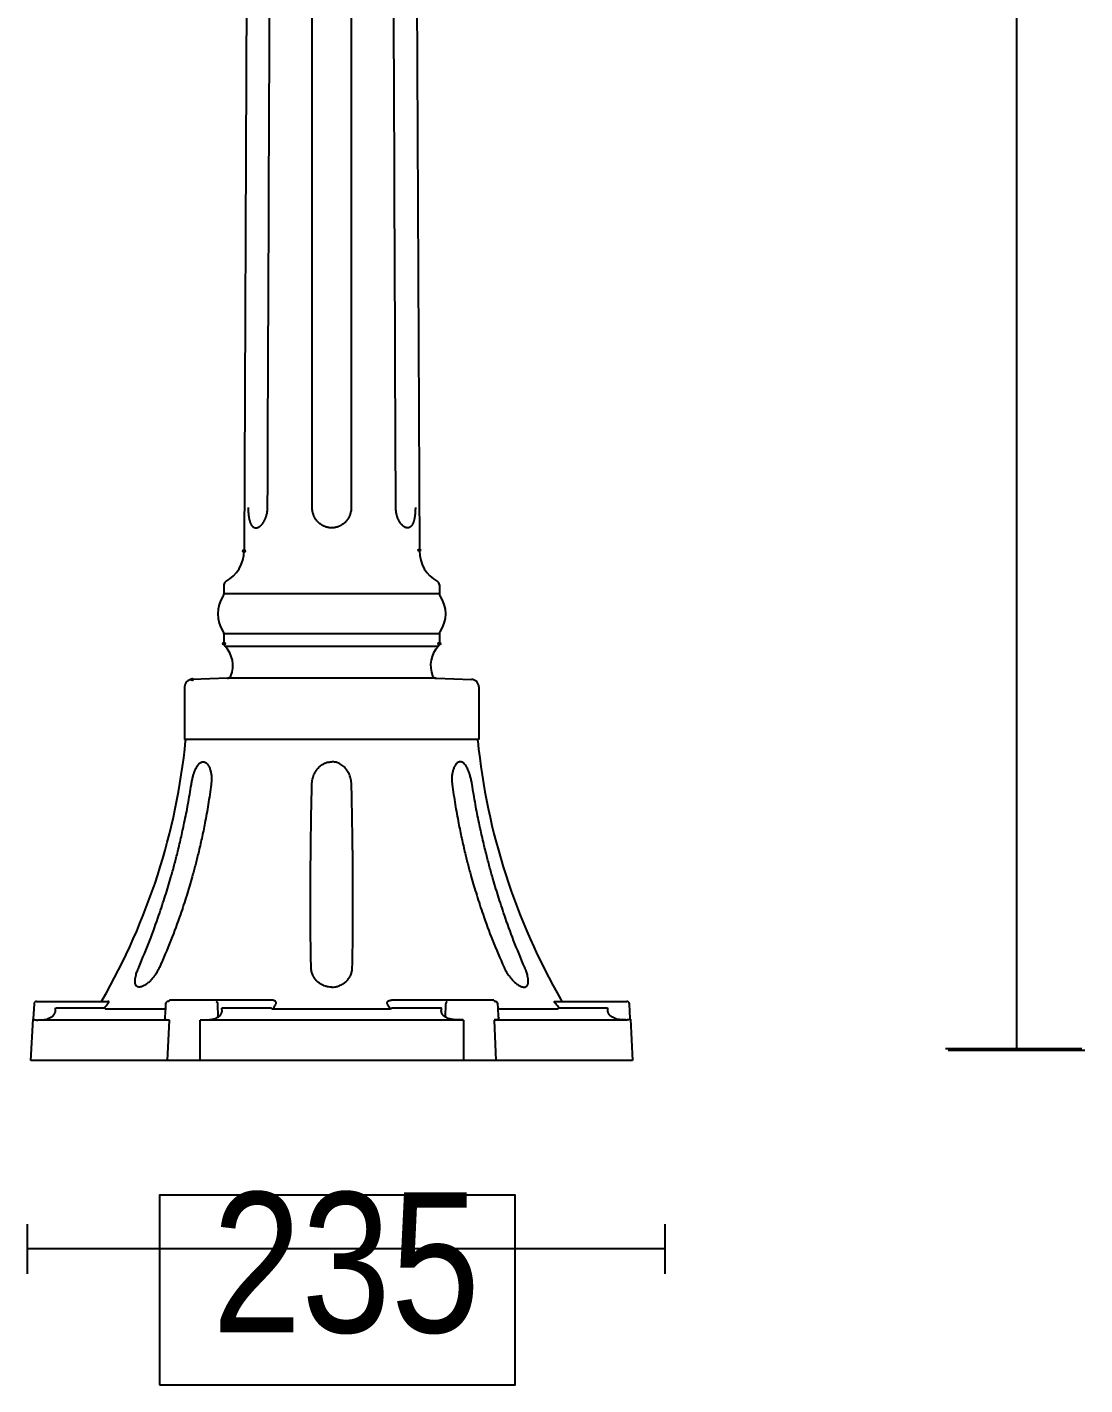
# Model space of a CAD drawing. Extents: x 0 to 85, y 3 to 399.
# Drawn here: x 0.4 to 77.2, y 3.2 to 101.7 of the extents above; entities that cross this region are included whole.
import ezdxf

# ---------------------------------------------------------------- set-up
doc = ezdxf.new("R2010")
doc.units = 0
doc.layers.add('LIVELLO_1', color=160, linetype='Continuous')
doc.styles.add('STD', font='txt')

# ---------------------------------------------------------------- blocks, each defined once
blk = doc.blocks.new('AI9-BLK1')
at = {"layer": 'LIVELLO_1', "color": 7}
for p, q in [((30.032, -7.633), (30.028, -173.718)), ((-25.49, -17.213), (-26.037, -137.493)), ((-13.859, -17.213), (-13.315, -137.493)), ((-27.495, -139.946), (-27.495, -140.602)), ((-11.859, -140.602), (-27.495, -140.602)), ((-11.859, -139.946), (-11.859, -140.602)), ((-11.859, -143.507), (-27.495, -143.507)), ((-27.495, -143.507), (-27.495, -144.209)), ((-11.859, -143.507), (-11.859, -144.209)), ((-27.418, -144.399), (-11.937, -144.399)), ((-27.242, -146.723), (-29.811, -146.816)), ((-26.07, -146.723), (-27.242, -146.723)), ((-13.283, -146.723), (-26.07, -146.723)), ((-12.107, -146.723), (-13.283, -146.723)), ((-12.107, -146.723), (-9.538, -146.816)), ((-30.356, -147.361), (-30.356, -151.176)), ((-8.995, -147.361), (-8.995, -151.176)), ((-30.356, -151.176), (-30.276, -151.176)), ((-19.674, -151.176), (-30.276, -151.176)), ((-9.171, -151.176), (-19.674, -151.176)), ((-8.995, -151.176), (-9.171, -151.176)), ((-41.274, -170.346), (-41.335, -171.44)), ((-41.096, -170.175), (-36.496, -170.175)), ((-36.496, -170.175), (-35.928, -170.175)), ((-31.731, -170.346), (-31.747, -170.642)), ((-24.012, -170.086), (-31.438, -170.086)), ((-27.964, -170.346), (-27.941, -171.32)), ((-7.908, -170.086), (-15.341, -170.086)), ((-11.411, -171.32), (-11.388, -170.346)), ((-7.604, -170.642), (-7.621, -170.346)), ((-3.423, -170.175), (-2.858, -170.175)), ((-2.858, -170.175), (1.743, -170.175)), ((1.986, -171.44), (1.924, -170.346)), ((-39.705, -170.642), (-36.154, -170.642)), ((-36.097, -170.72), (-31.82, -170.72)), ((-31.747, -170.642), (-31.784, -171.32)), ((-27.634, -170.642), (-24.086, -170.642)), ((-23.956, -170.72), (-19.674, -170.72)), ((-19.674, -170.72), (-15.399, -170.72)), ((-15.267, -170.642), (-11.72, -170.642)), ((-7.571, -171.32), (-7.604, -170.642)), ((-7.535, -170.72), (-3.253, -170.72)), ((-3.193, -170.642), (0.35, -170.642)), ((-41.507, -174.45), (-41.35, -171.447)), ((-31.456, -171.523), (-41.007, -171.523)), ((-31.588, -174.45), (-31.456, -171.523)), ((-19.674, -171.523), (-29.228, -171.523)), ((-29.228, -174.45), (-29.228, -171.523)), ((-10.121, -171.523), (-19.674, -171.523)), ((-10.121, -171.523), (-10.121, -174.45)), ((1.658, -171.523), (-7.895, -171.523)), ((-7.895, -171.523), (-7.762, -174.45)), ((1.999, -171.447), (2.156, -174.45)), ((24.86, -173.589), (34.767, -173.589)), ((25.073, -173.7), (34.981, -173.7)), ((-19.674, -174.45), (-29.228, -174.45)), ((-10.121, -174.45), (-19.674, -174.45)), ((-41.778, -186.338), (-41.778, -189.926)), ((4.51, -186.338), (4.51, -189.926)), ((4.51, -188.131), (-41.778, -188.131))]:
    blk.add_line(p, q, dxfattribs=at)
for points in [[(-29.228, -174.45), (-31.588, -174.45), (-41.507, -174.45)], [(2.156, -174.45), (-7.762, -174.45), (-10.121, -174.45)]]:
    blk.add_lwpolyline(points, dxfattribs=at)
blk.add_lwpolyline([(-32.18, -197.986), (-6.355, -197.986), (-6.355, -184.238), (-32.18, -184.238)], close=True, dxfattribs=at)
for centre, major_axis, ratio in [((-26.039, -137.493), (0.0011, -0.0844), 0.988689), ((-13.312, -137.435), (0.084, 0), 0.981028), ((-27.494, -144.209), (-0.0017, -0.0868), 0.954177), ((-11.857, -144.209), (-0.0022, -0.0868), 0.972915), ((-29.812, -146.816), (0.0851, 0), 0.967783)]:
    blk.add_ellipse(centre, major_axis=major_axis, ratio=ratio, dxfattribs=at)
for points, knots in [([(-24.329, -134.334), (-24.249, -115.582), (-24.179, -96.83), (-24.104, -78.078), (-24.029, -59.328), (-23.956, -40.576), (-23.875, -21.824)], [0, 0, 0, 0, 1, 1, 1, 2, 2, 2, 2]), ([(-21.093, -134.334), (-21.093, -115.582), (-21.093, -96.83), (-21.086, -78.078), (-21.086, -59.328), (-21.086, -40.576), (-21.083, -21.824)], [0, 0, 0, 0, 1, 1, 1, 2, 2, 2, 2]), ([(-18.264, -21.824), (-18.264, -21.824), (-18.264, -78.078), (-18.264, -78.078), (-18.262, -96.83), (-18.262, -115.582), (-18.262, -134.334)], [0, 0, 0, 0, 1, 1, 1, 2, 2, 2, 2]), ([(-15.026, -134.334), (-15.096, -115.582), (-15.176, -96.83), (-15.246, -78.078), (-15.324, -59.328), (-15.399, -40.576), (-15.474, -21.824)], [0, 0, 0, 0, 1, 1, 1, 2, 2, 2, 2]), ([(-25.744, -134.334), (-25.744, -134.39), (-25.744, -134.441), (-25.742, -134.499), (-25.742, -134.55), (-25.737, -134.599), (-25.734, -134.65), (-25.734, -134.688), (-25.729, -134.726), (-25.723, -134.763), (-25.723, -134.801), (-25.72, -134.841), (-25.716, -134.879), (-25.712, -134.904), (-25.709, -134.93), (-25.705, -134.955), (-25.703, -134.979), (-25.698, -135.006), (-25.696, -135.033), (-25.692, -135.057), (-25.684, -135.079), (-25.679, -135.104), (-25.677, -135.131), (-25.671, -135.157), (-25.666, -135.182), (-25.659, -135.206), (-25.655, -135.228), (-25.653, -135.253), (-25.642, -135.275), (-25.638, -135.295), (-25.627, -135.322), (-25.623, -135.342), (-25.616, -135.364), (-25.614, -135.384), (-25.603, -135.404), (-25.596, -135.424), (-25.588, -135.442), (-25.581, -135.462), (-25.577, -135.473), (-25.566, -135.5), (-25.559, -135.513), (-25.553, -135.529), (-25.54, -135.544), (-25.534, -135.562), (-25.527, -135.575), (-25.516, -135.593), (-25.509, -135.606), (-25.5, -135.62), (-25.488, -135.631), (-25.484, -135.644), (-25.475, -135.655), (-25.464, -135.664), (-25.452, -135.68), (-25.445, -135.689), (-25.436, -135.7), (-25.425, -135.709), (-25.42, -135.72), (-25.407, -135.727), (-25.399, -135.733), (-25.386, -135.745), (-25.377, -135.747), (-25.368, -135.762), (-25.357, -135.764), (-25.345, -135.771), (-25.336, -135.776), (-25.325, -135.784), (-25.313, -135.789), (-25.303, -135.791), (-25.292, -135.798), (-25.281, -135.802), (-25.272, -135.804), (-25.261, -135.809), (-25.247, -135.813), (-25.236, -135.813), (-25.225, -135.813), (-25.216, -135.815), (-25.216, -135.815), (-25.174, -135.815), (-25.174, -135.815), (-25.174, -135.815), (-25.142, -135.815), (-25.142, -135.815), (-25.129, -135.813), (-25.117, -135.813), (-25.108, -135.813), (-25.097, -135.809), (-25.083, -135.802), (-25.069, -135.802), (-25.058, -135.798), (-25.047, -135.791), (-25.033, -135.789), (-25.019, -135.784), (-25.008, -135.776), (-24.994, -135.771), (-24.981, -135.764), (-24.969, -135.758), (-24.955, -135.747), (-24.944, -135.745), (-24.931, -135.733), (-24.914, -135.722), (-24.905, -135.72), (-24.89, -135.709), (-24.88, -135.7), (-24.866, -135.689), (-24.851, -135.68), (-24.842, -135.664), (-24.825, -135.655), (-24.816, -135.642), (-24.801, -135.631), (-24.787, -135.618), (-24.773, -135.602), (-24.76, -135.586), (-24.744, -135.575), (-24.734, -135.56), (-24.723, -135.544), (-24.71, -135.529), (-24.694, -135.511), (-24.68, -135.491), (-24.671, -135.473), (-24.655, -135.46), (-24.646, -135.442), (-24.63, -135.422), (-24.621, -135.404), (-24.605, -135.38), (-24.595, -135.36), (-24.584, -135.34), (-24.571, -135.322), (-24.559, -135.295), (-24.545, -135.275), (-24.534, -135.253), (-24.525, -135.228), (-24.516, -135.206), (-24.503, -135.182), (-24.491, -135.157), (-24.482, -135.131), (-24.47, -135.104), (-24.464, -135.079), (-24.452, -135.055), (-24.443, -135.033), (-24.438, -135.006), (-24.427, -134.979), (-24.418, -134.955), (-24.412, -134.93), (-24.407, -134.904), (-24.399, -134.879), (-24.388, -134.841), (-24.377, -134.804), (-24.37, -134.766), (-24.364, -134.726), (-24.362, -134.688), (-24.349, -134.65), (-24.343, -134.599), (-24.336, -134.55), (-24.336, -134.499), (-24.329, -134.441), (-24.329, -134.39), (-24.329, -134.334)], [0, 0, 0, 0, 1, 1, 1, 2, 2, 2, 3, 3, 3, 4, 4, 4, 5, 5, 5, 6, 6, 6, 7, 7, 7, 8, 8, 8, 9, 9, 9, 10, 10, 10, 11, 11, 11, 12, 12, 12, 13, 13, 13, 14, 14, 14, 15, 15, 15, 16, 16, 16, 17, 17, 17, 18, 18, 18, 19, 19, 19, 20, 20, 20, 21, 21, 21, 22, 22, 22, 23, 23, 23, 24, 24, 24, 25, 25, 25, 26, 26, 26, 27, 27, 27, 28, 28, 28, 29, 29, 29, 30, 30, 30, 31, 31, 31, 32, 32, 32, 33, 33, 33, 34, 34, 34, 35, 35, 35, 36, 36, 36, 37, 37, 37, 38, 38, 38, 39, 39, 39, 40, 40, 40, 41, 41, 41, 42, 42, 42, 43, 43, 43, 44, 44, 44, 45, 45, 45, 46, 46, 46, 47, 47, 47, 48, 48, 48, 49, 49, 49, 50, 50, 50, 51, 51, 51, 52, 52, 52, 52]), ([(-19.674, -135.815), (-19.717, -135.815), (-19.755, -135.815), (-19.801, -135.813), (-19.833, -135.809), (-19.872, -135.802), (-19.909, -135.798), (-19.935, -135.791), (-19.965, -135.789), (-19.998, -135.776), (-20.022, -135.771), (-20.05, -135.764), (-20.079, -135.756), (-20.1, -135.747), (-20.118, -135.745), (-20.137, -135.738), (-20.157, -135.731), (-20.179, -135.722), (-20.198, -135.713), (-20.218, -135.707), (-20.239, -135.7), (-20.257, -135.689), (-20.277, -135.68), (-20.3, -135.664), (-20.32, -135.658), (-20.344, -135.644), (-20.359, -135.633), (-20.382, -135.62), (-20.402, -135.609), (-20.426, -135.595), (-20.439, -135.584), (-20.459, -135.569), (-20.485, -135.551), (-20.498, -135.537), (-20.524, -135.529), (-20.541, -135.511), (-20.561, -135.491), (-20.58, -135.473), (-20.603, -135.462), (-20.617, -135.442), (-20.642, -135.424), (-20.655, -135.406), (-20.674, -135.389), (-20.692, -135.366), (-20.708, -135.348), (-20.731, -135.333), (-20.744, -135.311), (-20.763, -135.288), (-20.776, -135.266), (-20.798, -135.246), (-20.813, -135.226), (-20.826, -135.202), (-20.839, -135.177), (-20.858, -135.157), (-20.87, -135.131), (-20.887, -135.106), (-20.902, -135.082), (-20.913, -135.057), (-20.926, -135.037), (-20.94, -135.01), (-20.947, -134.986), (-20.958, -134.961), (-20.97, -134.937), (-20.978, -134.91), (-20.991, -134.886), (-20.997, -134.866), (-21.009, -134.841), (-21.017, -134.804), (-21.029, -134.77), (-21.041, -134.739), (-21.048, -134.701), (-21.059, -134.666), (-21.065, -134.626), (-21.072, -134.583), (-21.079, -134.534), (-21.083, -134.492), (-21.086, -134.436), (-21.093, -134.39), (-21.093, -134.334)], [0, 0, 0, 0, 1, 1, 1, 2, 2, 2, 3, 3, 3, 4, 4, 4, 5, 5, 5, 6, 6, 6, 7, 7, 7, 8, 8, 8, 9, 9, 9, 10, 10, 10, 11, 11, 11, 12, 12, 12, 13, 13, 13, 14, 14, 14, 15, 15, 15, 16, 16, 16, 17, 17, 17, 18, 18, 18, 19, 19, 19, 20, 20, 20, 21, 21, 21, 22, 22, 22, 23, 23, 23, 24, 24, 24, 25, 25, 25, 26, 26, 26, 26]), ([(-18.262, -134.334), (-18.262, -134.39), (-18.264, -134.436), (-18.264, -134.492), (-18.271, -134.534), (-18.277, -134.583), (-18.294, -134.626), (-18.296, -134.666), (-18.303, -134.701), (-18.314, -134.739), (-18.321, -134.777), (-18.335, -134.804), (-18.346, -134.841), (-18.357, -134.866), (-18.36, -134.893), (-18.371, -134.91), (-18.383, -134.937), (-18.392, -134.966), (-18.403, -134.986), (-18.414, -135.01), (-18.423, -135.037), (-18.44, -135.062), (-18.453, -135.082), (-18.464, -135.111), (-18.481, -135.133), (-18.496, -135.157), (-18.51, -135.177), (-18.524, -135.202), (-18.537, -135.226), (-18.56, -135.246), (-18.574, -135.27), (-18.592, -135.291), (-18.605, -135.311), (-18.627, -135.333), (-18.644, -135.353), (-18.662, -135.371), (-18.681, -135.389), (-18.694, -135.411), (-18.718, -135.424), (-18.733, -135.446), (-18.751, -135.462), (-18.774, -135.48), (-18.794, -135.491), (-18.813, -135.513), (-18.831, -135.529), (-18.851, -135.542), (-18.87, -135.551), (-18.888, -135.569), (-18.909, -135.584), (-18.929, -135.595), (-18.952, -135.609), (-18.972, -135.62), (-18.99, -135.633), (-19.011, -135.644), (-19.029, -135.658), (-19.05, -135.664), (-19.072, -135.68), (-19.093, -135.689), (-19.113, -135.7), (-19.136, -135.707), (-19.157, -135.713), (-19.175, -135.722), (-19.196, -135.731), (-19.214, -135.738), (-19.231, -135.745), (-19.252, -135.747), (-19.275, -135.756), (-19.303, -135.764), (-19.327, -135.771), (-19.357, -135.776), (-19.385, -135.789), (-19.414, -135.791), (-19.442, -135.798), (-19.481, -135.802), (-19.516, -135.809), (-19.553, -135.813), (-19.594, -135.815), (-19.635, -135.815), (-19.674, -135.815)], [0, 0, 0, 0, 1, 1, 1, 2, 2, 2, 3, 3, 3, 4, 4, 4, 5, 5, 5, 6, 6, 6, 7, 7, 7, 8, 8, 8, 9, 9, 9, 10, 10, 10, 11, 11, 11, 12, 12, 12, 13, 13, 13, 14, 14, 14, 15, 15, 15, 16, 16, 16, 17, 17, 17, 18, 18, 18, 19, 19, 19, 20, 20, 20, 21, 21, 21, 22, 22, 22, 23, 23, 23, 24, 24, 24, 25, 25, 25, 26, 26, 26, 26]), ([(-13.606, -134.334), (-13.606, -134.39), (-13.606, -134.441), (-13.609, -134.494), (-13.609, -134.543), (-13.613, -134.599), (-13.615, -134.65), (-13.62, -134.688), (-13.624, -134.726), (-13.626, -134.763), (-13.626, -134.801), (-13.631, -134.841), (-13.639, -134.879), (-13.641, -134.904), (-13.641, -134.93), (-13.645, -134.95), (-13.65, -134.975), (-13.652, -134.999), (-13.656, -135.03), (-13.663, -135.055), (-13.665, -135.079), (-13.67, -135.104), (-13.677, -135.131), (-13.681, -135.157), (-13.684, -135.182), (-13.691, -135.206), (-13.695, -135.228), (-13.702, -135.253), (-13.709, -135.275), (-13.716, -135.295), (-13.72, -135.322), (-13.727, -135.342), (-13.734, -135.364), (-13.741, -135.384), (-13.748, -135.404), (-13.754, -135.424), (-13.763, -135.442), (-13.772, -135.462), (-13.777, -135.473), (-13.784, -135.491), (-13.795, -135.513), (-13.798, -135.529), (-13.809, -135.544), (-13.82, -135.56), (-13.822, -135.575), (-13.834, -135.593), (-13.843, -135.602), (-13.852, -135.618), (-13.861, -135.631), (-13.868, -135.642), (-13.876, -135.655), (-13.887, -135.664), (-13.893, -135.68), (-13.904, -135.689), (-13.916, -135.7), (-13.923, -135.709), (-13.934, -135.72), (-13.943, -135.727), (-13.955, -135.733), (-13.966, -135.745), (-13.976, -135.747), (-13.987, -135.758), (-13.994, -135.764), (-14.007, -135.771), (-14.014, -135.776), (-14.03, -135.784), (-14.037, -135.789), (-14.048, -135.791), (-14.057, -135.798), (-14.071, -135.802), (-14.08, -135.804), (-14.094, -135.809), (-14.102, -135.813), (-14.115, -135.813), (-14.128, -135.813), (-14.137, -135.815), (-14.137, -135.815), (-14.171, -135.815), (-14.171, -135.815), (-14.171, -135.815), (-14.21, -135.815), (-14.21, -135.815), (-14.221, -135.813), (-14.233, -135.813), (-14.246, -135.813), (-14.258, -135.809), (-14.272, -135.802), (-14.283, -135.798), (-14.296, -135.798), (-14.304, -135.791), (-14.317, -135.789), (-14.333, -135.784), (-14.342, -135.776), (-14.356, -135.771), (-14.367, -135.764), (-14.38, -135.758), (-14.397, -135.747), (-14.406, -135.745), (-14.422, -135.733), (-14.431, -135.722), (-14.445, -135.72), (-14.461, -135.709), (-14.469, -135.7), (-14.485, -135.689), (-14.499, -135.68), (-14.511, -135.664), (-14.524, -135.655), (-14.538, -135.642), (-14.55, -135.631), (-14.563, -135.618), (-14.576, -135.602), (-14.595, -135.586), (-14.606, -135.575), (-14.617, -135.56), (-14.626, -135.544), (-14.645, -135.529), (-14.658, -135.513), (-14.67, -135.491), (-14.684, -135.473), (-14.697, -135.462), (-14.706, -135.442), (-14.72, -135.424), (-14.732, -135.404), (-14.745, -135.384), (-14.754, -135.364), (-14.77, -135.342), (-14.78, -135.322), (-14.795, -135.295), (-14.804, -135.275), (-14.815, -135.253), (-14.83, -135.228), (-14.836, -135.206), (-14.848, -135.182), (-14.859, -135.157), (-14.873, -135.131), (-14.88, -135.104), (-14.891, -135.079), (-14.898, -135.057), (-14.909, -135.033), (-14.919, -135.006), (-14.925, -134.979), (-14.934, -134.955), (-14.941, -134.93), (-14.948, -134.904), (-14.954, -134.879), (-14.967, -134.841), (-14.973, -134.804), (-14.98, -134.766), (-14.987, -134.726), (-14.998, -134.688), (-15, -134.65), (-15.007, -134.601), (-15.012, -134.55), (-15.014, -134.499), (-15.023, -134.441), (-15.023, -134.39), (-15.026, -134.334)], [0, 0, 0, 0, 1, 1, 1, 2, 2, 2, 3, 3, 3, 4, 4, 4, 5, 5, 5, 6, 6, 6, 7, 7, 7, 8, 8, 8, 9, 9, 9, 10, 10, 10, 11, 11, 11, 12, 12, 12, 13, 13, 13, 14, 14, 14, 15, 15, 15, 16, 16, 16, 17, 17, 17, 18, 18, 18, 19, 19, 19, 20, 20, 20, 21, 21, 21, 22, 22, 22, 23, 23, 23, 24, 24, 24, 25, 25, 25, 26, 26, 26, 27, 27, 27, 28, 28, 28, 29, 29, 29, 30, 30, 30, 31, 31, 31, 32, 32, 32, 33, 33, 33, 34, 34, 34, 35, 35, 35, 36, 36, 36, 37, 37, 37, 38, 38, 38, 39, 39, 39, 40, 40, 40, 41, 41, 41, 42, 42, 42, 43, 43, 43, 44, 44, 44, 45, 45, 45, 46, 46, 46, 47, 47, 47, 48, 48, 48, 49, 49, 49, 50, 50, 50, 51, 51, 51, 52, 52, 52, 52]), ([(-29.861, -154.428), (-29.841, -154.321), (-29.828, -154.218), (-29.804, -154.116), (-29.784, -154.018), (-29.758, -153.923), (-29.734, -153.827), (-29.713, -153.751), (-29.691, -153.68), (-29.665, -153.609), (-29.638, -153.538), (-29.613, -153.471), (-29.588, -153.402), (-29.57, -153.358), (-29.552, -153.313), (-29.532, -153.276), (-29.511, -153.224), (-29.48, -153.186), (-29.46, -153.142), (-29.438, -153.113), (-29.417, -153.075), (-29.397, -153.042), (-29.374, -153.015), (-29.349, -152.984), (-29.324, -152.951), (-29.304, -152.928), (-29.283, -152.911), (-29.258, -152.891), (-29.233, -152.871), (-29.208, -152.853), (-29.182, -152.839), (-29.158, -152.822), (-29.139, -152.813), (-29.112, -152.804), (-29.089, -152.797), (-29.065, -152.791), (-29.039, -152.791), (-29.015, -152.788), (-28.989, -152.788), (-28.967, -152.791), (-28.941, -152.791), (-28.923, -152.802), (-28.893, -152.808), (-28.869, -152.815), (-28.848, -152.828), (-28.823, -152.844), (-28.804, -152.864), (-28.78, -152.877), (-28.759, -152.895), (-28.734, -152.915), (-28.709, -152.942), (-28.691, -152.969), (-28.67, -152.993), (-28.652, -153.018), (-28.632, -153.046), (-28.613, -153.082), (-28.591, -153.113), (-28.574, -153.151), (-28.559, -153.186), (-28.543, -153.22), (-28.526, -153.258), (-28.502, -153.331), (-28.481, -153.402), (-28.461, -153.473), (-28.443, -153.549), (-28.428, -153.627), (-28.417, -153.705), (-28.4, -153.82), (-28.397, -153.936), (-28.397, -154.047), (-28.397, -154.174), (-28.411, -154.301), (-28.42, -154.428)], [0, 0, 0, 0, 1, 1, 1, 2, 2, 2, 3, 3, 3, 4, 4, 4, 5, 5, 5, 6, 6, 6, 7, 7, 7, 8, 8, 8, 9, 9, 9, 10, 10, 10, 11, 11, 11, 12, 12, 12, 13, 13, 13, 14, 14, 14, 15, 15, 15, 16, 16, 16, 17, 17, 17, 18, 18, 18, 19, 19, 19, 20, 20, 20, 21, 21, 21, 22, 22, 22, 23, 23, 23, 24, 24, 24, 24]), ([(-21.115, -154.428), (-21.104, -154.301), (-21.098, -154.17), (-21.072, -154.047), (-21.048, -153.936), (-21.009, -153.823), (-20.961, -153.713), (-20.926, -153.638), (-20.887, -153.56), (-20.839, -153.487), (-20.798, -153.42), (-20.756, -153.358), (-20.706, -153.296), (-20.669, -153.258), (-20.642, -153.22), (-20.605, -153.186), (-20.567, -153.151), (-20.53, -153.117), (-20.492, -153.086), (-20.446, -153.049), (-20.391, -153.015), (-20.344, -152.98), (-20.282, -152.946), (-20.229, -152.915), (-20.168, -152.891), (-20.093, -152.853), (-20.015, -152.826), (-19.935, -152.813), (-19.852, -152.797), (-19.765, -152.791), (-19.674, -152.788)], [0, 0, 0, 0, 1, 1, 1, 2, 2, 2, 3, 3, 3, 4, 4, 4, 5, 5, 5, 6, 6, 6, 7, 7, 7, 8, 8, 8, 9, 9, 9, 10, 10, 10, 10]), ([(-18.239, -154.428), (-18.244, -154.301), (-18.257, -154.17), (-18.282, -154.047), (-18.303, -153.936), (-18.342, -153.823), (-18.392, -153.713), (-18.423, -153.638), (-18.464, -153.56), (-18.51, -153.487), (-18.553, -153.42), (-18.599, -153.358), (-18.649, -153.296), (-18.681, -153.258), (-18.713, -153.22), (-18.749, -153.186), (-18.783, -153.151), (-18.82, -153.117), (-18.859, -153.086), (-18.909, -153.049), (-18.961, -153.015), (-19.011, -152.98), (-19.068, -152.946), (-19.122, -152.915), (-19.181, -152.891), (-19.261, -152.853), (-19.335, -152.826), (-19.414, -152.813), (-19.498, -152.797), (-19.587, -152.791), (-19.674, -152.788)], [0, 0, 0, 0, 1, 1, 1, 2, 2, 2, 3, 3, 3, 4, 4, 4, 5, 5, 5, 6, 6, 6, 7, 7, 7, 8, 8, 8, 9, 9, 9, 10, 10, 10, 10]), ([(-9.493, -154.428), (-9.51, -154.321), (-9.525, -154.218), (-9.547, -154.116), (-9.571, -154.018), (-9.595, -153.923), (-9.621, -153.827), (-9.641, -153.751), (-9.664, -153.68), (-9.686, -153.609), (-9.71, -153.538), (-9.734, -153.471), (-9.766, -153.402), (-9.78, -153.358), (-9.801, -153.313), (-9.823, -153.276), (-9.844, -153.224), (-9.866, -153.186), (-9.89, -153.142), (-9.908, -153.113), (-9.93, -153.075), (-9.956, -153.042), (-9.976, -153.015), (-10.001, -152.984), (-10.028, -152.951), (-10.051, -152.928), (-10.071, -152.911), (-10.095, -152.891), (-10.117, -152.871), (-10.142, -152.853), (-10.167, -152.839), (-10.192, -152.822), (-10.217, -152.813), (-10.24, -152.804), (-10.26, -152.797), (-10.29, -152.791), (-10.31, -152.791), (-10.336, -152.788), (-10.36, -152.788), (-10.386, -152.791), (-10.412, -152.791), (-10.436, -152.802), (-10.451, -152.808), (-10.477, -152.815), (-10.507, -152.828), (-10.527, -152.844), (-10.553, -152.864), (-10.571, -152.877), (-10.59, -152.895), (-10.62, -152.915), (-10.64, -152.942), (-10.664, -152.969), (-10.684, -152.993), (-10.703, -153.018), (-10.721, -153.046), (-10.742, -153.082), (-10.762, -153.113), (-10.777, -153.151), (-10.794, -153.186), (-10.81, -153.22), (-10.823, -153.258), (-10.849, -153.331), (-10.873, -153.402), (-10.892, -153.473), (-10.907, -153.549), (-10.923, -153.627), (-10.933, -153.705), (-10.955, -153.82), (-10.957, -153.936), (-10.957, -154.047), (-10.955, -154.174), (-10.94, -154.301), (-10.93, -154.428)], [0, 0, 0, 0, 1, 1, 1, 2, 2, 2, 3, 3, 3, 4, 4, 4, 5, 5, 5, 6, 6, 6, 7, 7, 7, 8, 8, 8, 9, 9, 9, 10, 10, 10, 11, 11, 11, 12, 12, 12, 13, 13, 13, 14, 14, 14, 15, 15, 15, 16, 16, 16, 17, 17, 17, 18, 18, 18, 19, 19, 19, 20, 20, 20, 21, 21, 21, 22, 22, 22, 23, 23, 23, 24, 24, 24, 24]), ([(-33.681, -167.708), (-33.407, -167.054), (-33.132, -166.398), (-32.877, -165.74), (-32.642, -165.137), (-32.423, -164.519), (-32.214, -163.909), (-32.055, -163.442), (-31.897, -162.968), (-31.751, -162.501), (-31.608, -162.056), (-31.479, -161.61), (-31.349, -161.158), (-31.26, -160.869), (-31.182, -160.577), (-31.105, -160.288), (-31.025, -159.997), (-30.95, -159.705), (-30.873, -159.407), (-30.788, -159.054), (-30.697, -158.698), (-30.615, -158.338), (-30.536, -157.964), (-30.449, -157.59), (-30.371, -157.212), (-30.276, -156.77), (-30.184, -156.327), (-30.108, -155.882), (-30.019, -155.395), (-29.941, -154.908), (-29.861, -154.428)], [0, 0, 0, 0, 1, 1, 1, 2, 2, 2, 3, 3, 3, 4, 4, 4, 5, 5, 5, 6, 6, 6, 7, 7, 7, 8, 8, 8, 9, 9, 9, 10, 10, 10, 10]), ([(-28.42, -154.428), (-28.493, -154.915), (-28.559, -155.406), (-28.639, -155.893), (-28.713, -156.342), (-28.791, -156.788), (-28.88, -157.237), (-28.95, -157.604), (-29.03, -157.977), (-29.112, -158.351), (-29.189, -158.705), (-29.271, -159.065), (-29.354, -159.419), (-29.424, -159.705), (-29.495, -159.99), (-29.57, -160.279), (-29.645, -160.564), (-29.723, -160.849), (-29.802, -161.129), (-29.93, -161.576), (-30.062, -162.021), (-30.201, -162.468), (-30.349, -162.939), (-30.499, -163.407), (-30.656, -163.867), (-30.873, -164.492), (-31.095, -165.113), (-31.34, -165.72), (-31.608, -166.389), (-31.893, -167.05), (-32.182, -167.708)], [0, 0, 0, 0, 1, 1, 1, 2, 2, 2, 3, 3, 3, 4, 4, 4, 5, 5, 5, 6, 6, 6, 7, 7, 7, 8, 8, 8, 9, 9, 9, 10, 10, 10, 10]), ([(-21.172, -167.708), (-21.182, -167.048), (-21.198, -166.38), (-21.204, -165.72), (-21.211, -165.113), (-21.213, -164.501), (-21.213, -163.894), (-21.213, -163.894), (-21.213, -162.495), (-21.213, -162.495), (-21.213, -162.05), (-21.213, -161.61), (-21.211, -161.16), (-21.211, -160.873), (-21.211, -160.582), (-21.207, -160.288), (-21.204, -159.997), (-21.2, -159.705), (-21.2, -159.419), (-21.193, -159.054), (-21.189, -158.694), (-21.187, -158.335), (-21.182, -157.962), (-21.174, -157.586), (-21.172, -157.212), (-21.161, -156.768), (-21.156, -156.325), (-21.143, -155.876), (-21.136, -155.395), (-21.122, -154.908), (-21.115, -154.428)], [0, 0, 0, 0, 1, 1, 1, 2, 2, 2, 3, 3, 3, 4, 4, 4, 5, 5, 5, 6, 6, 6, 7, 7, 7, 8, 8, 8, 9, 9, 9, 10, 10, 10, 10]), ([(-18.179, -167.708), (-18.168, -167.048), (-18.155, -166.38), (-18.148, -165.72), (-18.138, -165.113), (-18.136, -164.501), (-18.136, -163.894), (-18.136, -163.894), (-18.136, -162.495), (-18.136, -162.495), (-18.136, -162.05), (-18.136, -161.61), (-18.138, -161.16), (-18.144, -160.873), (-18.144, -160.582), (-18.148, -160.288), (-18.148, -159.997), (-18.151, -159.705), (-18.151, -159.419), (-18.157, -159.054), (-18.162, -158.694), (-18.164, -158.335), (-18.171, -157.962), (-18.175, -157.586), (-18.186, -157.212), (-18.188, -156.768), (-18.196, -156.325), (-18.207, -155.876), (-18.214, -155.395), (-18.225, -154.908), (-18.239, -154.428)], [0, 0, 0, 0, 1, 1, 1, 2, 2, 2, 3, 3, 3, 4, 4, 4, 5, 5, 5, 6, 6, 6, 7, 7, 7, 8, 8, 8, 9, 9, 9, 10, 10, 10, 10]), ([(-10.93, -154.428), (-10.862, -154.915), (-10.792, -155.406), (-10.712, -155.893), (-10.64, -156.342), (-10.557, -156.788), (-10.47, -157.237), (-10.399, -157.604), (-10.322, -157.977), (-10.24, -158.351), (-10.16, -158.705), (-10.079, -159.065), (-9.997, -159.419), (-9.925, -159.705), (-9.858, -159.99), (-9.78, -160.279), (-9.705, -160.564), (-9.627, -160.849), (-9.547, -161.129), (-9.421, -161.576), (-9.293, -162.021), (-9.151, -162.468), (-9.003, -162.939), (-8.851, -163.407), (-8.691, -163.867), (-8.477, -164.492), (-8.254, -165.113), (-8.013, -165.72), (-7.743, -166.389), (-7.457, -167.05), (-7.167, -167.708)], [0, 0, 0, 0, 1, 1, 1, 2, 2, 2, 3, 3, 3, 4, 4, 4, 5, 5, 5, 6, 6, 6, 7, 7, 7, 8, 8, 8, 9, 9, 9, 10, 10, 10, 10]), ([(-5.67, -167.708), (-5.944, -167.054), (-6.218, -166.398), (-6.474, -165.74), (-6.71, -165.137), (-6.931, -164.519), (-7.141, -163.909), (-7.3, -163.442), (-7.452, -162.968), (-7.598, -162.501), (-7.741, -162.056), (-7.876, -161.61), (-8.004, -161.158), (-8.091, -160.869), (-8.167, -160.577), (-8.25, -160.288), (-8.33, -159.997), (-8.4, -159.705), (-8.475, -159.407), (-8.566, -159.054), (-8.652, -158.698), (-8.734, -158.338), (-8.823, -157.964), (-8.906, -157.59), (-8.978, -157.212), (-9.078, -156.77), (-9.165, -156.327), (-9.243, -155.882), (-9.332, -155.395), (-9.414, -154.908), (-9.493, -154.428)], [0, 0, 0, 0, 1, 1, 1, 2, 2, 2, 3, 3, 3, 4, 4, 4, 5, 5, 5, 6, 6, 6, 7, 7, 7, 8, 8, 8, 9, 9, 9, 10, 10, 10, 10]), ([(-32.182, -167.708), (-32.24, -167.821), (-32.292, -167.935), (-32.357, -168.042), (-32.414, -168.144), (-32.474, -168.238), (-32.544, -168.324), (-32.594, -168.391), (-32.644, -168.455), (-32.701, -168.518), (-32.751, -168.578), (-32.809, -168.638), (-32.861, -168.691), (-32.892, -168.725), (-32.927, -168.756), (-32.966, -168.787), (-32.998, -168.82), (-33.031, -168.847), (-33.072, -168.878), (-33.107, -168.905), (-33.136, -168.927), (-33.175, -168.951), (-33.207, -168.971), (-33.244, -168.998), (-33.277, -169.016), (-33.31, -169.034), (-33.339, -169.049), (-33.371, -169.06), (-33.407, -169.078), (-33.435, -169.087), (-33.472, -169.101), (-33.496, -169.112), (-33.522, -169.114), (-33.544, -169.118), (-33.57, -169.125), (-33.601, -169.132), (-33.626, -169.132), (-33.649, -169.132), (-33.676, -169.132), (-33.694, -169.125), (-33.72, -169.125), (-33.74, -169.118), (-33.763, -169.112), (-33.783, -169.101), (-33.796, -169.087), (-33.82, -169.074), (-33.838, -169.06), (-33.847, -169.049), (-33.866, -169.029), (-33.879, -169.011), (-33.894, -168.989), (-33.902, -168.965), (-33.911, -168.942), (-33.922, -168.92), (-33.927, -168.896), (-33.933, -168.865), (-33.935, -168.838), (-33.942, -168.809), (-33.942, -168.809), (-33.942, -168.716), (-33.942, -168.716), (-33.942, -168.656), (-33.935, -168.593), (-33.927, -168.531), (-33.922, -168.46), (-33.909, -168.391), (-33.894, -168.327), (-33.872, -168.226), (-33.84, -168.128), (-33.806, -168.029), (-33.765, -167.922), (-33.724, -167.815), (-33.681, -167.708)], [0, 0, 0, 0, 1, 1, 1, 2, 2, 2, 3, 3, 3, 4, 4, 4, 5, 5, 5, 6, 6, 6, 7, 7, 7, 8, 8, 8, 9, 9, 9, 10, 10, 10, 11, 11, 11, 12, 12, 12, 13, 13, 13, 14, 14, 14, 15, 15, 15, 16, 16, 16, 17, 17, 17, 18, 18, 18, 19, 19, 19, 20, 20, 20, 21, 21, 21, 22, 22, 22, 23, 23, 23, 24, 24, 24, 24]), ([(-19.674, -169.132), (-19.755, -169.13), (-19.837, -169.125), (-19.92, -169.114), (-19.992, -169.105), (-20.066, -169.087), (-20.137, -169.06), (-20.193, -169.049), (-20.243, -169.029), (-20.3, -169), (-20.35, -168.982), (-20.402, -168.954), (-20.453, -168.927), (-20.489, -168.905), (-20.524, -168.883), (-20.555, -168.858), (-20.596, -168.838), (-20.628, -168.814), (-20.66, -168.782), (-20.692, -168.758), (-20.724, -168.727), (-20.756, -168.698), (-20.783, -168.667), (-20.813, -168.638), (-20.839, -168.598), (-20.883, -168.545), (-20.922, -168.496), (-20.958, -168.44), (-20.995, -168.382), (-21.026, -168.315), (-21.054, -168.26), (-21.093, -168.175), (-21.122, -168.093), (-21.141, -168.004), (-21.161, -167.904), (-21.165, -167.808), (-21.172, -167.708)], [0, 0, 0, 0, 1, 1, 1, 2, 2, 2, 3, 3, 3, 4, 4, 4, 5, 5, 5, 6, 6, 6, 7, 7, 7, 8, 8, 8, 9, 9, 9, 10, 10, 10, 11, 11, 11, 12, 12, 12, 12]), ([(-19.674, -169.132), (-19.594, -169.13), (-19.509, -169.125), (-19.435, -169.114), (-19.359, -169.105), (-19.287, -169.087), (-19.218, -169.06), (-19.161, -169.049), (-19.105, -169.029), (-19.05, -169), (-19, -168.982), (-18.947, -168.954), (-18.901, -168.927), (-18.863, -168.905), (-18.827, -168.883), (-18.794, -168.858), (-18.756, -168.838), (-18.724, -168.814), (-18.692, -168.782), (-18.658, -168.758), (-18.627, -168.727), (-18.599, -168.698), (-18.566, -168.667), (-18.537, -168.638), (-18.51, -168.598), (-18.471, -168.545), (-18.431, -168.496), (-18.392, -168.44), (-18.36, -168.382), (-18.325, -168.315), (-18.296, -168.26), (-18.262, -168.175), (-18.227, -168.093), (-18.214, -168.004), (-18.188, -167.904), (-18.186, -167.808), (-18.179, -167.708)], [0, 0, 0, 0, 1, 1, 1, 2, 2, 2, 3, 3, 3, 4, 4, 4, 5, 5, 5, 6, 6, 6, 7, 7, 7, 8, 8, 8, 9, 9, 9, 10, 10, 10, 11, 11, 11, 12, 12, 12, 12]), ([(-7.167, -167.708), (-7.111, -167.821), (-7.058, -167.935), (-6.997, -168.042), (-6.94, -168.144), (-6.874, -168.238), (-6.806, -168.324), (-6.756, -168.391), (-6.705, -168.455), (-6.653, -168.518), (-6.598, -168.578), (-6.548, -168.638), (-6.489, -168.691), (-6.457, -168.725), (-6.42, -168.756), (-6.385, -168.787), (-6.352, -168.82), (-6.318, -168.847), (-6.279, -168.878), (-6.248, -168.905), (-6.213, -168.927), (-6.179, -168.951), (-6.143, -168.971), (-6.109, -168.998), (-6.072, -169.016), (-6.042, -169.034), (-6.009, -169.049), (-5.979, -169.06), (-5.946, -169.078), (-5.915, -169.087), (-5.883, -169.101), (-5.856, -169.112), (-5.831, -169.114), (-5.805, -169.118), (-5.776, -169.125), (-5.751, -169.132), (-5.724, -169.132), (-5.701, -169.132), (-5.681, -169.132), (-5.655, -169.125), (-5.635, -169.125), (-5.612, -169.118), (-5.592, -169.112), (-5.572, -169.101), (-5.553, -169.087), (-5.535, -169.074), (-5.516, -169.06), (-5.503, -169.049), (-5.489, -169.029), (-5.473, -169.011), (-5.459, -168.989), (-5.448, -168.965), (-5.439, -168.942), (-5.428, -168.92), (-5.425, -168.896), (-5.416, -168.865), (-5.414, -168.838), (-5.409, -168.809), (-5.407, -168.78), (-5.407, -168.747), (-5.407, -168.716), (-5.407, -168.656), (-5.414, -168.593), (-5.425, -168.531), (-5.428, -168.46), (-5.441, -168.391), (-5.459, -168.327), (-5.483, -168.226), (-5.514, -168.128), (-5.546, -168.029), (-5.58, -167.922), (-5.628, -167.815), (-5.67, -167.708)], [0, 0, 0, 0, 1, 1, 1, 2, 2, 2, 3, 3, 3, 4, 4, 4, 5, 5, 5, 6, 6, 6, 7, 7, 7, 8, 8, 8, 9, 9, 9, 10, 10, 10, 11, 11, 11, 12, 12, 12, 13, 13, 13, 14, 14, 14, 15, 15, 15, 16, 16, 16, 17, 17, 17, 18, 18, 18, 19, 19, 19, 20, 20, 20, 21, 21, 21, 22, 22, 22, 23, 23, 23, 24, 24, 24, 24]), ([(-36.154, -170.642), (-36.122, -170.586), (-36.086, -170.542), (-36.054, -170.495), (-36.015, -170.446), (-35.978, -170.395), (-35.947, -170.346)], [0, 0, 0, 0, 1, 1, 1, 2, 2, 2, 2]), ([(-35.947, -170.346), (-35.933, -170.339), (-35.922, -170.328), (-35.913, -170.319), (-35.897, -170.306), (-35.891, -170.299), (-35.876, -170.288), (-35.872, -170.282), (-35.865, -170.277), (-35.863, -170.268), (-35.856, -170.264), (-35.852, -170.253), (-35.852, -170.246), (-35.845, -170.244), (-35.845, -170.244), (-35.845, -170.237), (-35.845, -170.233), (-35.839, -170.226), (-35.839, -170.224), (-35.839, -170.219), (-35.839, -170.217), (-35.845, -170.213), (-35.845, -170.213), (-35.845, -170.204), (-35.845, -170.204), (-35.847, -170.199), (-35.852, -170.195), (-35.856, -170.188), (-35.863, -170.188), (-35.865, -170.186), (-35.872, -170.181), (-35.883, -170.179), (-35.891, -170.175), (-35.897, -170.175), (-35.897, -170.175), (-35.928, -170.175), (-35.928, -170.175)], [0, 0, 0, 0, 1, 1, 1, 2, 2, 2, 3, 3, 3, 4, 4, 4, 5, 5, 5, 6, 6, 6, 7, 7, 7, 8, 8, 8, 9, 9, 9, 10, 10, 10, 11, 11, 11, 12, 12, 12, 12]), ([(-31.438, -170.086), (-31.453, -170.106), (-31.462, -170.13), (-31.486, -170.148), (-31.499, -170.161), (-31.525, -170.172), (-31.549, -170.175)], [0, 0, 0, 0, 1, 1, 1, 2, 2, 2, 2]), ([(-28.055, -170.175), (-28.03, -170.195), (-27.998, -170.213), (-27.983, -170.244), (-27.964, -170.275), (-27.964, -170.306), (-27.964, -170.346)], [0, 0, 0, 0, 1, 1, 1, 2, 2, 2, 2]), ([(-23.762, -170.433), (-23.749, -170.408), (-23.741, -170.39), (-23.728, -170.37), (-23.719, -170.353), (-23.716, -170.333), (-23.712, -170.313), (-23.71, -170.299), (-23.71, -170.282), (-23.71, -170.268), (-23.71, -170.257), (-23.712, -170.244), (-23.719, -170.226), (-23.719, -170.219), (-23.723, -170.21), (-23.728, -170.204), (-23.73, -170.195), (-23.734, -170.188), (-23.741, -170.179), (-23.744, -170.175), (-23.755, -170.172), (-23.76, -170.161), (-23.767, -170.155), (-23.773, -170.15), (-23.782, -170.148), (-23.794, -170.13), (-23.808, -170.128), (-23.823, -170.121), (-23.838, -170.11), (-23.851, -170.106), (-23.873, -170.103), (-23.89, -170.097), (-23.914, -170.092), (-23.938, -170.086), (-23.938, -170.086), (-24.012, -170.086), (-24.012, -170.086)], [0, 0, 0, 0, 1, 1, 1, 2, 2, 2, 3, 3, 3, 4, 4, 4, 5, 5, 5, 6, 6, 6, 7, 7, 7, 8, 8, 8, 9, 9, 9, 10, 10, 10, 11, 11, 11, 12, 12, 12, 12]), ([(-15.593, -170.433), (-15.602, -170.408), (-15.613, -170.39), (-15.624, -170.37), (-15.632, -170.353), (-15.634, -170.333), (-15.643, -170.313), (-15.643, -170.313), (-15.643, -170.268), (-15.643, -170.268), (-15.643, -170.257), (-15.638, -170.244), (-15.634, -170.226), (-15.632, -170.219), (-15.632, -170.21), (-15.624, -170.204), (-15.619, -170.195), (-15.617, -170.188), (-15.608, -170.179), (-15.606, -170.175), (-15.595, -170.172), (-15.593, -170.161), (-15.584, -170.155), (-15.576, -170.15), (-15.567, -170.148), (-15.556, -170.13), (-15.543, -170.128), (-15.528, -170.121), (-15.513, -170.11), (-15.499, -170.106), (-15.48, -170.103), (-15.46, -170.097), (-15.437, -170.092), (-15.417, -170.086), (-15.417, -170.086), (-15.341, -170.086), (-15.341, -170.086)], [0, 0, 0, 0, 1, 1, 1, 2, 2, 2, 3, 3, 3, 4, 4, 4, 5, 5, 5, 6, 6, 6, 7, 7, 7, 8, 8, 8, 9, 9, 9, 10, 10, 10, 11, 11, 11, 12, 12, 12, 12]), ([(-11.297, -170.175), (-11.324, -170.195), (-11.353, -170.213), (-11.368, -170.244), (-11.386, -170.275), (-11.386, -170.306), (-11.388, -170.346)], [0, 0, 0, 0, 1, 1, 1, 2, 2, 2, 2]), ([(-7.908, -170.086), (-7.901, -170.106), (-7.887, -170.13), (-7.869, -170.148), (-7.851, -170.161), (-7.826, -170.172), (-7.801, -170.175)], [0, 0, 0, 0, 1, 1, 1, 2, 2, 2, 2]), ([(-3.407, -170.346), (-3.416, -170.339), (-3.432, -170.328), (-3.442, -170.319), (-3.449, -170.306), (-3.464, -170.299), (-3.471, -170.288), (-3.478, -170.282), (-3.485, -170.277), (-3.49, -170.268), (-3.497, -170.264), (-3.499, -170.253), (-3.503, -170.246), (-3.505, -170.244), (-3.505, -170.244), (-3.51, -170.237), (-3.51, -170.237), (-3.51, -170.224), (-3.51, -170.224), (-3.51, -170.224), (-3.51, -170.213), (-3.51, -170.213), (-3.51, -170.21), (-3.51, -170.21), (-3.505, -170.204), (-3.503, -170.199), (-3.503, -170.195), (-3.497, -170.188), (-3.49, -170.188), (-3.485, -170.186), (-3.48, -170.181), (-3.471, -170.179), (-3.464, -170.175), (-3.453, -170.175), (-3.453, -170.175), (-3.423, -170.175), (-3.423, -170.175)], [0, 0, 0, 0, 1, 1, 1, 2, 2, 2, 3, 3, 3, 4, 4, 4, 5, 5, 5, 6, 6, 6, 7, 7, 7, 8, 8, 8, 9, 9, 9, 10, 10, 10, 11, 11, 11, 12, 12, 12, 12]), ([(-3.193, -170.642), (-3.23, -170.586), (-3.268, -170.542), (-3.301, -170.495), (-3.334, -170.446), (-3.371, -170.395), (-3.407, -170.346)], [0, 0, 0, 0, 1, 1, 1, 2, 2, 2, 2]), ([(-41.279, -171.478), (-41.231, -171.492), (-41.183, -171.509), (-41.128, -171.516), (-41.083, -171.523), (-41.04, -171.52), (-40.989, -171.516), (-40.989, -171.516), (-40.868, -171.516), (-40.868, -171.516), (-40.83, -171.514), (-40.792, -171.514), (-40.748, -171.505), (-40.698, -171.505), (-40.653, -171.503), (-40.603, -171.496), (-40.548, -171.489), (-40.5, -171.48), (-40.45, -171.472), (-40.381, -171.456), (-40.318, -171.44), (-40.253, -171.416), (-40.179, -171.389), (-40.11, -171.356), (-40.047, -171.32)], [0, 0, 0, 0, 1, 1, 1, 2, 2, 2, 3, 3, 3, 4, 4, 4, 5, 5, 5, 6, 6, 6, 7, 7, 7, 8, 8, 8, 8]), ([(-40.047, -171.32), (-40.008, -171.296), (-39.972, -171.269), (-39.94, -171.245), (-39.908, -171.22), (-39.881, -171.194), (-39.855, -171.167), (-39.831, -171.138), (-39.807, -171.107), (-39.792, -171.078), (-39.773, -171.049), (-39.76, -171.015), (-39.742, -170.984), (-39.73, -170.953), (-39.718, -170.927), (-39.716, -170.896), (-39.709, -170.858), (-39.716, -170.82), (-39.716, -170.782)], [0, 0, 0, 0, 1, 1, 1, 2, 2, 2, 3, 3, 3, 4, 4, 4, 5, 5, 5, 6, 6, 6, 6]), ([(-39.716, -170.782), (-39.718, -170.757), (-39.718, -170.737), (-39.718, -170.713), (-39.716, -170.686), (-39.709, -170.662), (-39.705, -170.642)], [0, 0, 0, 0, 1, 1, 1, 2, 2, 2, 2]), ([(-36.154, -170.642), (-36.148, -170.651), (-36.13, -170.662), (-36.117, -170.675), (-36.106, -170.691), (-36.104, -170.706), (-36.097, -170.72)], [0, 0, 0, 0, 1, 1, 1, 2, 2, 2, 2]), ([(-31.82, -170.72), (-31.801, -170.713), (-31.784, -170.706), (-31.77, -170.691), (-31.758, -170.675), (-31.751, -170.655), (-31.747, -170.642)], [0, 0, 0, 0, 1, 1, 1, 2, 2, 2, 2]), ([(-31.784, -171.32), (-31.788, -171.338), (-31.79, -171.358), (-31.79, -171.376), (-31.788, -171.396), (-31.779, -171.409), (-31.772, -171.425), (-31.764, -171.44), (-31.751, -171.456), (-31.74, -171.467), (-31.723, -171.48), (-31.699, -171.492), (-31.675, -171.503), (-31.649, -171.505), (-31.627, -171.509), (-31.601, -171.514), (-31.588, -171.516), (-31.569, -171.516), (-31.556, -171.516), (-31.556, -171.516), (-31.512, -171.516), (-31.512, -171.516), (-31.512, -171.516), (-31.479, -171.516), (-31.479, -171.516), (-31.479, -171.516), (-31.456, -171.516), (-31.456, -171.516)], [0, 0, 0, 0, 1, 1, 1, 2, 2, 2, 3, 3, 3, 4, 4, 4, 5, 5, 5, 6, 6, 6, 7, 7, 7, 8, 8, 8, 9, 9, 9, 9]), ([(-29.226, -171.516), (-29.226, -171.516), (-29.169, -171.516), (-29.169, -171.516), (-29.169, -171.516), (-29.089, -171.516), (-29.089, -171.516), (-29.089, -171.516), (-28.962, -171.516), (-28.962, -171.516), (-28.923, -171.516), (-28.88, -171.514), (-28.837, -171.514), (-28.765, -171.505), (-28.695, -171.505), (-28.626, -171.496), (-28.552, -171.492), (-28.481, -171.48), (-28.411, -171.472), (-28.328, -171.465), (-28.248, -171.447), (-28.171, -171.425), (-28.094, -171.4), (-28.015, -171.358), (-27.941, -171.32)], [0, 0, 0, 0, 1, 1, 1, 2, 2, 2, 3, 3, 3, 4, 4, 4, 5, 5, 5, 6, 6, 6, 7, 7, 7, 8, 8, 8, 8]), ([(-27.941, -171.32), (-27.905, -171.296), (-27.866, -171.269), (-27.837, -171.245), (-27.805, -171.22), (-27.778, -171.194), (-27.752, -171.167), (-27.734, -171.138), (-27.713, -171.107), (-27.696, -171.078), (-27.672, -171.049), (-27.663, -171.015), (-27.648, -170.984), (-27.641, -170.953), (-27.634, -170.927), (-27.631, -170.896), (-27.631, -170.858), (-27.631, -170.82), (-27.634, -170.782)], [0, 0, 0, 0, 1, 1, 1, 2, 2, 2, 3, 3, 3, 4, 4, 4, 5, 5, 5, 6, 6, 6, 6]), ([(-27.634, -170.782), (-27.641, -170.757), (-27.641, -170.737), (-27.641, -170.713), (-27.641, -170.686), (-27.639, -170.662), (-27.634, -170.642)], [0, 0, 0, 0, 1, 1, 1, 2, 2, 2, 2]), ([(-24.086, -170.642), (-24.065, -170.655), (-24.045, -170.668), (-24.021, -170.686), (-24.001, -170.7), (-23.976, -170.713), (-23.956, -170.72)], [0, 0, 0, 0, 1, 1, 1, 2, 2, 2, 2]), ([(-23.956, -170.72), (-23.921, -170.673), (-23.89, -170.624), (-23.858, -170.578), (-23.826, -170.524), (-23.794, -170.479), (-23.762, -170.433)], [0, 0, 0, 0, 1, 1, 1, 2, 2, 2, 2]), ([(-15.399, -170.72), (-15.428, -170.673), (-15.463, -170.624), (-15.495, -170.578), (-15.528, -170.524), (-15.56, -170.479), (-15.593, -170.433)], [0, 0, 0, 0, 1, 1, 1, 2, 2, 2, 2]), ([(-15.267, -170.642), (-15.285, -170.655), (-15.308, -170.668), (-15.328, -170.686), (-15.349, -170.7), (-15.374, -170.713), (-15.399, -170.72)], [0, 0, 0, 0, 1, 1, 1, 2, 2, 2, 2]), ([(-11.411, -171.32), (-11.449, -171.296), (-11.486, -171.269), (-11.52, -171.245), (-11.545, -171.22), (-11.575, -171.194), (-11.598, -171.167), (-11.62, -171.138), (-11.64, -171.107), (-11.657, -171.078), (-11.673, -171.049), (-11.688, -171.015), (-11.698, -170.984), (-11.712, -170.953), (-11.72, -170.927), (-11.72, -170.896), (-11.727, -170.858), (-11.72, -170.82), (-11.716, -170.782)], [0, 0, 0, 0, 1, 1, 1, 2, 2, 2, 3, 3, 3, 4, 4, 4, 5, 5, 5, 6, 6, 6, 6]), ([(-11.716, -170.782), (-11.712, -170.757), (-11.709, -170.737), (-11.709, -170.713), (-11.709, -170.686), (-11.716, -170.662), (-11.72, -170.642)], [0, 0, 0, 0, 1, 1, 1, 2, 2, 2, 2]), ([(-10.127, -171.516), (-10.127, -171.516), (-10.179, -171.516), (-10.179, -171.516), (-10.179, -171.516), (-10.26, -171.516), (-10.26, -171.516), (-10.26, -171.516), (-10.388, -171.516), (-10.388, -171.516), (-10.427, -171.516), (-10.47, -171.514), (-10.514, -171.514), (-10.584, -171.505), (-10.655, -171.505), (-10.723, -171.496), (-10.798, -171.492), (-10.869, -171.48), (-10.94, -171.472), (-11.021, -171.465), (-11.101, -171.447), (-11.179, -171.425), (-11.26, -171.4), (-11.338, -171.358), (-11.411, -171.32)], [0, 0, 0, 0, 1, 1, 1, 2, 2, 2, 3, 3, 3, 4, 4, 4, 5, 5, 5, 6, 6, 6, 7, 7, 7, 8, 8, 8, 8]), ([(-7.571, -171.32), (-7.567, -171.338), (-7.559, -171.358), (-7.559, -171.376), (-7.567, -171.396), (-7.571, -171.409), (-7.578, -171.425), (-7.589, -171.44), (-7.598, -171.456), (-7.612, -171.467), (-7.63, -171.48), (-7.652, -171.492), (-7.678, -171.503), (-7.702, -171.505), (-7.726, -171.509), (-7.75, -171.514), (-7.767, -171.516), (-7.776, -171.516), (-7.794, -171.516), (-7.794, -171.516), (-7.839, -171.516), (-7.839, -171.516), (-7.839, -171.516), (-7.874, -171.516), (-7.874, -171.516), (-7.874, -171.516), (-7.895, -171.516), (-7.895, -171.516)], [0, 0, 0, 0, 1, 1, 1, 2, 2, 2, 3, 3, 3, 4, 4, 4, 5, 5, 5, 6, 6, 6, 7, 7, 7, 8, 8, 8, 9, 9, 9, 9]), ([(-7.535, -170.72), (-7.552, -170.713), (-7.571, -170.706), (-7.58, -170.691), (-7.596, -170.675), (-7.598, -170.655), (-7.604, -170.642)], [0, 0, 0, 0, 1, 1, 1, 2, 2, 2, 2]), ([(-3.193, -170.642), (-3.207, -170.651), (-3.221, -170.662), (-3.232, -170.675), (-3.243, -170.691), (-3.246, -170.706), (-3.253, -170.72)], [0, 0, 0, 0, 1, 1, 1, 2, 2, 2, 2]), ([(0.367, -170.782), (0.367, -170.782), (0.367, -170.713), (0.367, -170.713), (0.367, -170.686), (0.359, -170.662), (0.35, -170.642)], [0, 0, 0, 0, 1, 1, 1, 2, 2, 2, 2]), ([(0.692, -171.32), (0.661, -171.296), (0.622, -171.269), (0.585, -171.245), (0.558, -171.22), (0.528, -171.194), (0.506, -171.167), (0.48, -171.138), (0.455, -171.107), (0.437, -171.078), (0.424, -171.049), (0.405, -171.015), (0.391, -170.984), (0.38, -170.953), (0.369, -170.927), (0.367, -170.896), (0.361, -170.858), (0.361, -170.82), (0.367, -170.782)], [0, 0, 0, 0, 1, 1, 1, 2, 2, 2, 3, 3, 3, 4, 4, 4, 5, 5, 5, 6, 6, 6, 6]), ([(1.924, -171.478), (1.878, -171.492), (1.828, -171.509), (1.781, -171.516), (1.733, -171.523), (1.683, -171.52), (1.639, -171.516), (1.639, -171.516), (1.515, -171.516), (1.515, -171.516), (1.476, -171.514), (1.437, -171.514), (1.398, -171.505), (1.348, -171.505), (1.298, -171.503), (1.252, -171.496), (1.198, -171.489), (1.148, -171.48), (1.098, -171.472), (1.032, -171.456), (0.963, -171.44), (0.9, -171.416), (0.828, -171.389), (0.761, -171.356), (0.692, -171.32)], [0, 0, 0, 0, 1, 1, 1, 2, 2, 2, 3, 3, 3, 4, 4, 4, 5, 5, 5, 6, 6, 6, 7, 7, 7, 8, 8, 8, 8]), ([(-41.296, -171.48), (-41.249, -171.496), (-41.204, -171.509), (-41.159, -171.516), (-41.103, -171.523), (-41.057, -171.523), (-41.007, -171.523)], [0, 0, 0, 0, 1, 1, 1, 2, 2, 2, 2]), ([(1.945, -171.48), (1.899, -171.496), (1.849, -171.509), (1.804, -171.516), (1.758, -171.523), (1.704, -171.523), (1.658, -171.523)], [0, 0, 0, 0, 1, 1, 1, 2, 2, 2, 2])]:
    blk.add_open_spline(points, degree=3, knots=knots, dxfattribs=at)
for points in [[(-27.35, -139.708), (-26.546, -139.263), (-26.044, -138.413), (-26.037, -137.493)], [(-13.315, -137.493), (-13.306, -138.413), (-12.805, -139.263), (-11.998, -139.708)], [(-27.35, -139.708), (-27.438, -139.755), (-27.495, -139.846), (-27.495, -139.946)], [(-11.859, -139.946), (-11.859, -139.846), (-11.912, -139.755), (-11.998, -139.708)], [(-27.541, -140.758), (-28.083, -141.538), (-28.083, -142.57), (-27.541, -143.349)], [(-27.541, -140.758), (-27.513, -140.711), (-27.495, -140.655), (-27.495, -140.602)], [(-11.859, -140.602), (-11.859, -140.655), (-11.842, -140.711), (-11.809, -140.758)], [(-11.809, -143.349), (-11.268, -142.57), (-11.268, -141.538), (-11.809, -140.758)], [(-27.495, -143.507), (-27.495, -143.449), (-27.513, -143.396), (-27.541, -143.349)], [(-11.809, -143.349), (-11.842, -143.396), (-11.859, -143.449), (-11.859, -143.507)], [(-27.495, -144.209), (-27.495, -144.281), (-27.468, -144.35), (-27.418, -144.399)], [(-27.001, -146.556), (-26.698, -145.816), (-26.861, -144.975), (-27.418, -144.399)], [(-11.937, -144.399), (-12.488, -144.975), (-12.657, -145.816), (-12.353, -146.556)], [(-11.937, -144.399), (-11.885, -144.35), (-11.859, -144.281), (-11.859, -144.209)], [(-27.242, -146.723), (-27.135, -146.721), (-27.039, -146.654), (-27.001, -146.556)], [(-12.353, -146.556), (-12.311, -146.654), (-12.215, -146.721), (-12.107, -146.723)], [(-29.811, -146.816), (-30.114, -146.816), (-30.356, -147.054), (-30.356, -147.361)], [(-8.995, -147.361), (-8.995, -147.054), (-9.24, -146.816), (-9.538, -146.816)], [(-36.339, -170.086), (-33.005, -164.31), (-30.936, -157.895), (-30.276, -151.258)], [(-30.182, -151.176), (-30.232, -151.176), (-30.271, -151.209), (-30.276, -151.258)], [(-9.078, -151.258), (-9.084, -151.209), (-9.121, -151.176), (-9.171, -151.176)], [(-9.078, -151.258), (-8.413, -157.895), (-6.346, -164.31), (-3.016, -170.086)], [(-41.096, -170.175), (-41.192, -170.175), (-41.272, -170.253), (-41.274, -170.346)], [(-36.496, -170.175), (-36.428, -170.175), (-36.369, -170.137), (-36.339, -170.086)], [(-31.549, -170.175), (-31.649, -170.175), (-31.727, -170.253), (-31.731, -170.346)], [(-7.621, -170.346), (-7.623, -170.253), (-7.706, -170.175), (-7.801, -170.175)], [(-3.016, -170.086), (-2.984, -170.137), (-2.923, -170.175), (-2.858, -170.175)], [(1.924, -170.346), (1.92, -170.253), (1.843, -170.175), (1.743, -170.175)]]:
    blk.add_open_spline(points, degree=3, dxfattribs=at)
at = {"layer": 'LIVELLO_1', "color": 7, "insert": (-28.345, -184.019), "char_height": 10.16771, "attachment_point": 1, "style": 'STD'}
blk.add_mtext('\\fArial Narrow|b0|i0;\\H10.1677;\\C7;235', dxfattribs=at)

msp = doc.modelspace()

# ---------------------------------------------------------------- block references
at = {"layer": 'LIVELLO_1', "color": 7}
msp.add_blockref('AI9-BLK1', (42.176151, 201.217175), dxfattribs=at)

doc.saveas('drawing.dxf')
